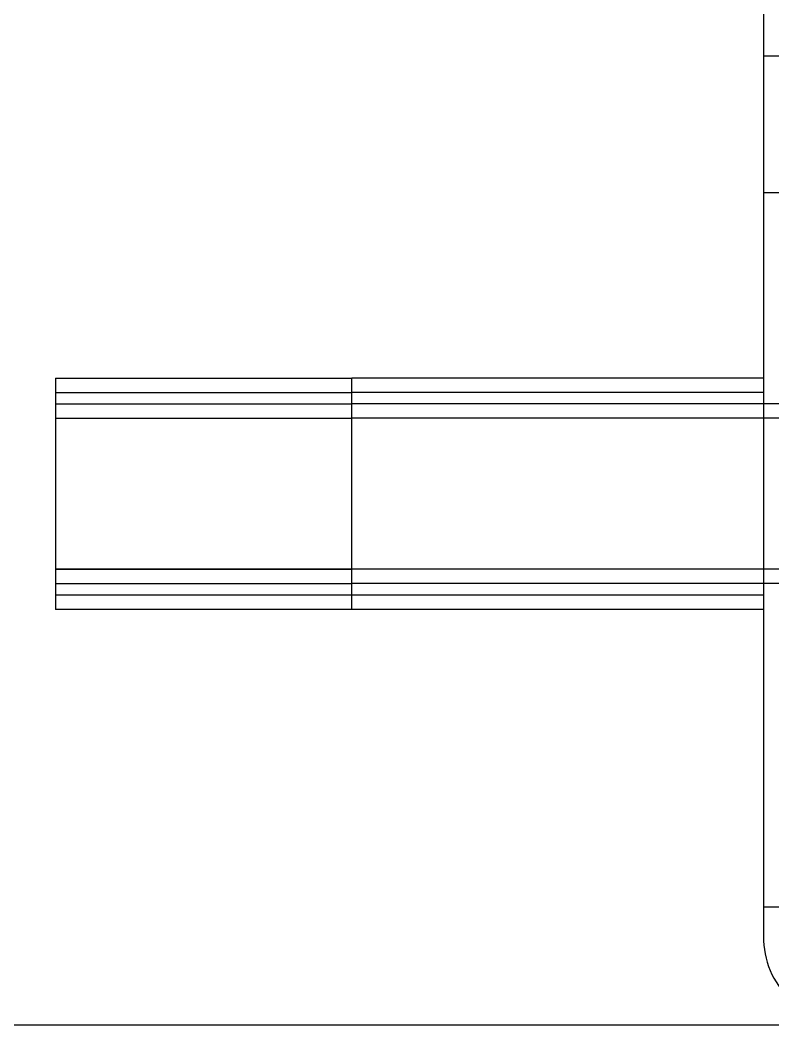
# Model space of a CAD drawing. Header units: inches. Extents: x 0 to 11.7, y 0 to 8.3.
# Drawn here: x 3.862 to 4.1132, y 3.2687 to 3.6039 of the extents above; entities that cross this region are included whole.
import ezdxf

# ---------------------------------------------------------------- set-up
doc = ezdxf.new("R2010")
doc.units = ezdxf.units.IN
doc.header["$LTSCALE"] = 0.6431102362
doc.header["$MEASUREMENT"] = 0
doc.layers.get('0').update_dxf_attribs({"linetype": 'CONTINUOUS'})

msp = doc.modelspace()

# ---------------------------------------------------------------- linework, layer by layer
at = {"color": 7, "linetype": 'CONTINUOUS'}
for p, q in [((4.1100467233, 3.8297129469), (4.1100467233, 3.2982168839)), ((4.7202829438, 3.5918494911), (4.1100467233, 3.5918494911)), ((4.1100467233, 3.5464093383), (4.7202829438, 3.5464093383)), ((3.8738262508, 3.4844831537), (3.9726674546, 3.4844841189)), ((3.8738262508, 3.4844831537), (3.8738262508, 3.4072733133)), ((4.1100467233, 3.4844924667), (3.9726674546, 3.4844924667)), ((3.9726674546, 3.4072653834), (3.9726674546, 3.4844924667)), ((3.8738262508, 3.4796379612), (3.9726674546, 3.4796379612)), ((4.1100467233, 3.4797063283), (3.9726674546, 3.4797063283)), ((3.9726674546, 3.47582362), (3.8738262508, 3.47582362)), ((4.2675270382, 3.4758292774), (3.9726674546, 3.4758292774)), ((3.9726674546, 3.4709637783), (3.8738262508, 3.4709637783)), ((4.2675270382, 3.4710466829), (3.9726674546, 3.4710466829)), ((3.8738262508, 3.4207168245), (3.9726674546, 3.4207168245)), ((4.2675270382, 3.4207111671), (3.8738262508, 3.4207111671)), ((3.8738262508, 3.4159474961), (3.9726674546, 3.4159474961)), ((4.2675270382, 3.4159285727), (3.9726674546, 3.4159285727)), ((3.9726674546, 3.4120580976), (3.8738262508, 3.4120572908)), ((4.1100467233, 3.4120515218), (3.8738262508, 3.4120515218)), ((3.9726674546, 3.4072733133), (3.8738262508, 3.4072733133)), ((4.1100467233, 3.4072653834), (3.9726674546, 3.4072653834)), ((4.1100467233, 3.3080594036), (4.7202829438, 3.3080594036)), ((1.212408928, 3.2686893248), (4.3620152272, 3.2686893248))]:
    msp.add_line(p, q, dxfattribs=at)
msp.add_arc((4.1395742823, 3.2982168839), 0.0295275591, 180.0000000001, 225.1675320979, dxfattribs=at)

doc.saveas('drawing.dxf')
